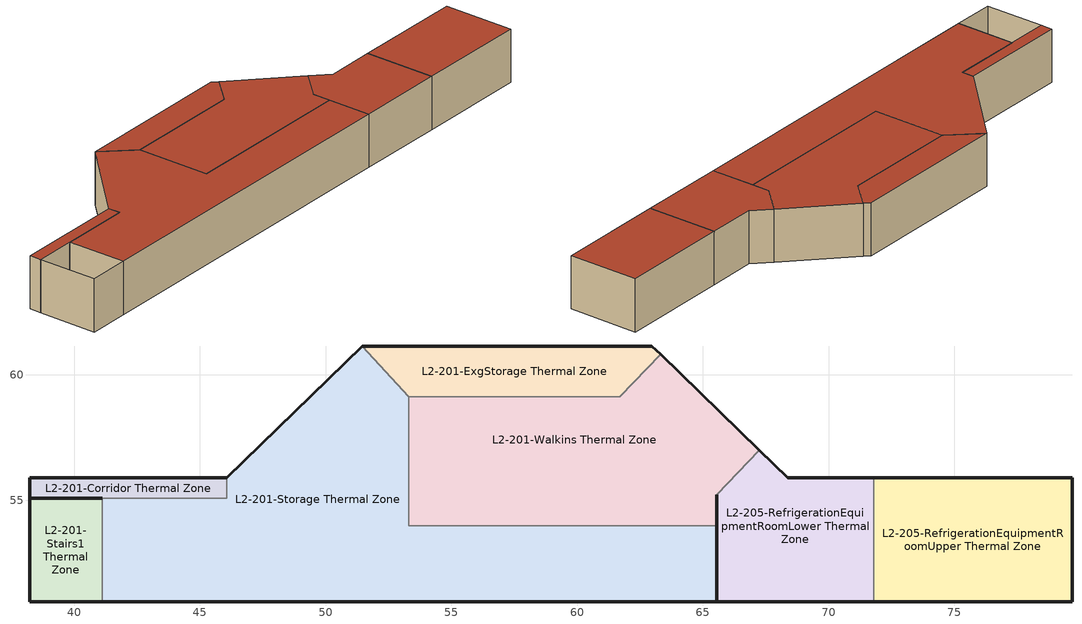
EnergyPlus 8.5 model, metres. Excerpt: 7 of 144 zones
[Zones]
L2-201-Corridor Thermal Zone
 floor outside (Hole): 46.06,55.9 46.06,55.08 38.22,55.08 38.22,55.9 z5.72
 wall outside (Wall_Exterior): 46.06,55.9 38.22,55.9 38.22,55.08 41.12,55.08 z5.72:9.37
 wall to L2-201-Storage Thermal Zone (Hole): 41.12,55.08 46.06,55.08 46.06,55.9 z5.72:9.37
 roof outside (Hole): 38.22,55.9 38.22,55.08 46.06,55.08 46.06,55.9 z9.37
L2-201-ExgStorage Thermal Zone
 floor outside (Hole): 63.31,60.8 61.69,59.13 53.31,59.13 51.46,61.14 62.97,61.14 z5.72
 wall outside (Wall_Exterior): 63.31,60.8 62.97,61.14 51.46,61.14 z5.72:9.37
 wall to L2-201-Walkins Thermal Zone (Hole): 53.31,59.13 61.69,59.13 63.31,60.8 z5.72:9.37
 wall to L2-201-Storage Thermal Zone (Hole): 51.46,61.14 53.31,59.13 z5.72:9.37
 roof outside (Hole): 51.46,61.14 53.31,59.13 61.69,59.13 63.31,60.8 62.97,61.14 z9.37
L2-201-Stairs1 Thermal Zone
 floor to M-151-Stairs1 Thermal Zone (Hole): 41.12,55.08 41.12,50.96 38.22,50.96 38.22,55.08 z5.72
 wall outside (Wall_Exterior): 38.22,55.08 38.22,50.96 41.12,50.96 z5.72:9.37
 wall to L2-201-Storage Thermal Zone (Hole): 41.12,50.96 41.12,55.08 z5.72:9.37
L2-201-Storage Thermal Zone
 floor outside (Hole): 65.54,54 65.54,50.96 41.12,50.96 41.12,55.08 46.06,55.08 46.06,55.9 51.46,61.14 53.31,59.13 53.31,54 z5.72
 wall outside (Wall_Exterior): 41.12,50.96 65.54,50.96 65.54,54 / 51.46,61.14 46.06,55.9 z5.72:9.37
 wall to L2-201-Walkins Thermal Zone (Hole): 65.54,54 53.31,54 53.31,59.13 z5.72:9.37
 roof outside (Hole): 41.12,55.08 41.12,50.96 65.54,50.96 65.54,54 53.31,54 53.31,59.13 51.46,61.14 46.06,55.9 46.06,55.08 z9.37
L2-201-Walkins Thermal Zone
 floor outside (Hole): 67.25,56.99 65.54,55.23 65.54,54 53.31,54 53.31,59.13 61.69,59.13 63.31,60.8 z5.72
 wall outside (Wall_Exterior): 67.25,56.99 63.31,60.8 / 65.54,54 65.54,55.23 z5.72:9.37
 wall to L2-205-RefrigerationEquipmentRoomLower Thermal Zone (Hole): 65.54,55.23 67.25,56.99 z5.72:9.37
 roof outside (Hole): 53.31,59.13 53.31,54 65.54,54 65.54,55.23 67.25,56.99 63.31,60.8 61.69,59.13 z9.37
L2-205-RefrigerationEquipmentRoomLower Thermal Zone
 floor outside (Hole): 71.8,55.9 71.8,50.96 65.54,50.96 65.54,55.23 67.25,56.99 68.37,55.9 z5.72
 wall outside (Wall_Exterior): 65.54,55.23 65.54,50.96 71.8,50.96 / 71.8,55.9 68.37,55.9 67.25,56.99 z5.72:9.37
 wall to L2-205-RefrigerationEquipmentRoomUpper Thermal Zone (Hole): 71.8,50.96 71.8,55.9 z5.72:9.37
 roof outside (Hole): 67.25,56.99 65.54,55.23 65.54,50.96 71.8,50.96 71.8,55.9 68.37,55.9 z9.37
L2-205-RefrigerationEquipmentRoomUpper Thermal Zone
 floor outside (Hole): 79.67,55.9 79.67,50.96 71.8,50.96 71.8,55.9 z5.72
 wall outside (Wall_Exterior): 71.8,50.96 79.67,50.96 79.67,55.9 71.8,55.9 z5.72:9.37
 roof outside (Hole): 71.8,55.9 71.8,50.96 79.67,50.96 79.67,55.9 z9.37
[Building]
NoeValleyWFM.idf: North Axis {deg}=356.173; Terrain=City; Solar Distribution=FullInteriorAndExteriorWithReflections; Maximum Number of Warmup Days=25; Minimum Number of Warmup Days=6
[Material]
Name | Roughness | Thickness {m} | Conductivity {W/m-K} | Density {kg/m3} | Specific Heat {J/kg-K}
G01a 19mm gypsum board | MediumSmooth | 0.019 | 0.16 | 800 | 1090
Insulation: Cellular glass - 75mm | MediumRough | 0.075 | 0.05 | 136 | 750
Plywood (Douglas Fir) - 12.7mm | Smooth | 0.0127 | 0.12 | 540 | 1210
F14 Slate or tile | VeryRough | 0.0127 | 1.59 | 1920 | 1260
[Material:NoMass]
Vaporseal - plastic film: Roughness=Rough; Thermal Resistance {m2-K/W}=0.002
[Material:AirGap]
Hole: Thermal Resistance {m2-K/W}=0.00158499
[Construction]
Wall_Exterior: F14 Slate or tile, Vaporseal - plastic film, Insulation: Cellular glass - 75mm, Plywood (Douglas Fir) - 12.7mm, G01a 19mm gypsum board
Hole: Hole
[Zone]
L2-201-Corridor Thermal Zone; L2-201-ExgStorage Thermal Zone; L2-201-Stairs1 Thermal Zone; L2-201-Storage Thermal Zone; L2-201-Walkins Thermal Zone; L2-205-RefrigerationEquipmentRoomLower Thermal Zone; L2-205-RefrigerationEquipmentRoomUpper Thermal Zone; Zone 1 Thermal Zone
[ElectricEquipment]
12517 - Fly Trap: Zone or ZoneList=L2-201-Storage Thermal Zone; Design Level Calculation Method=EquipmentLevel; Design Level {W}=70
